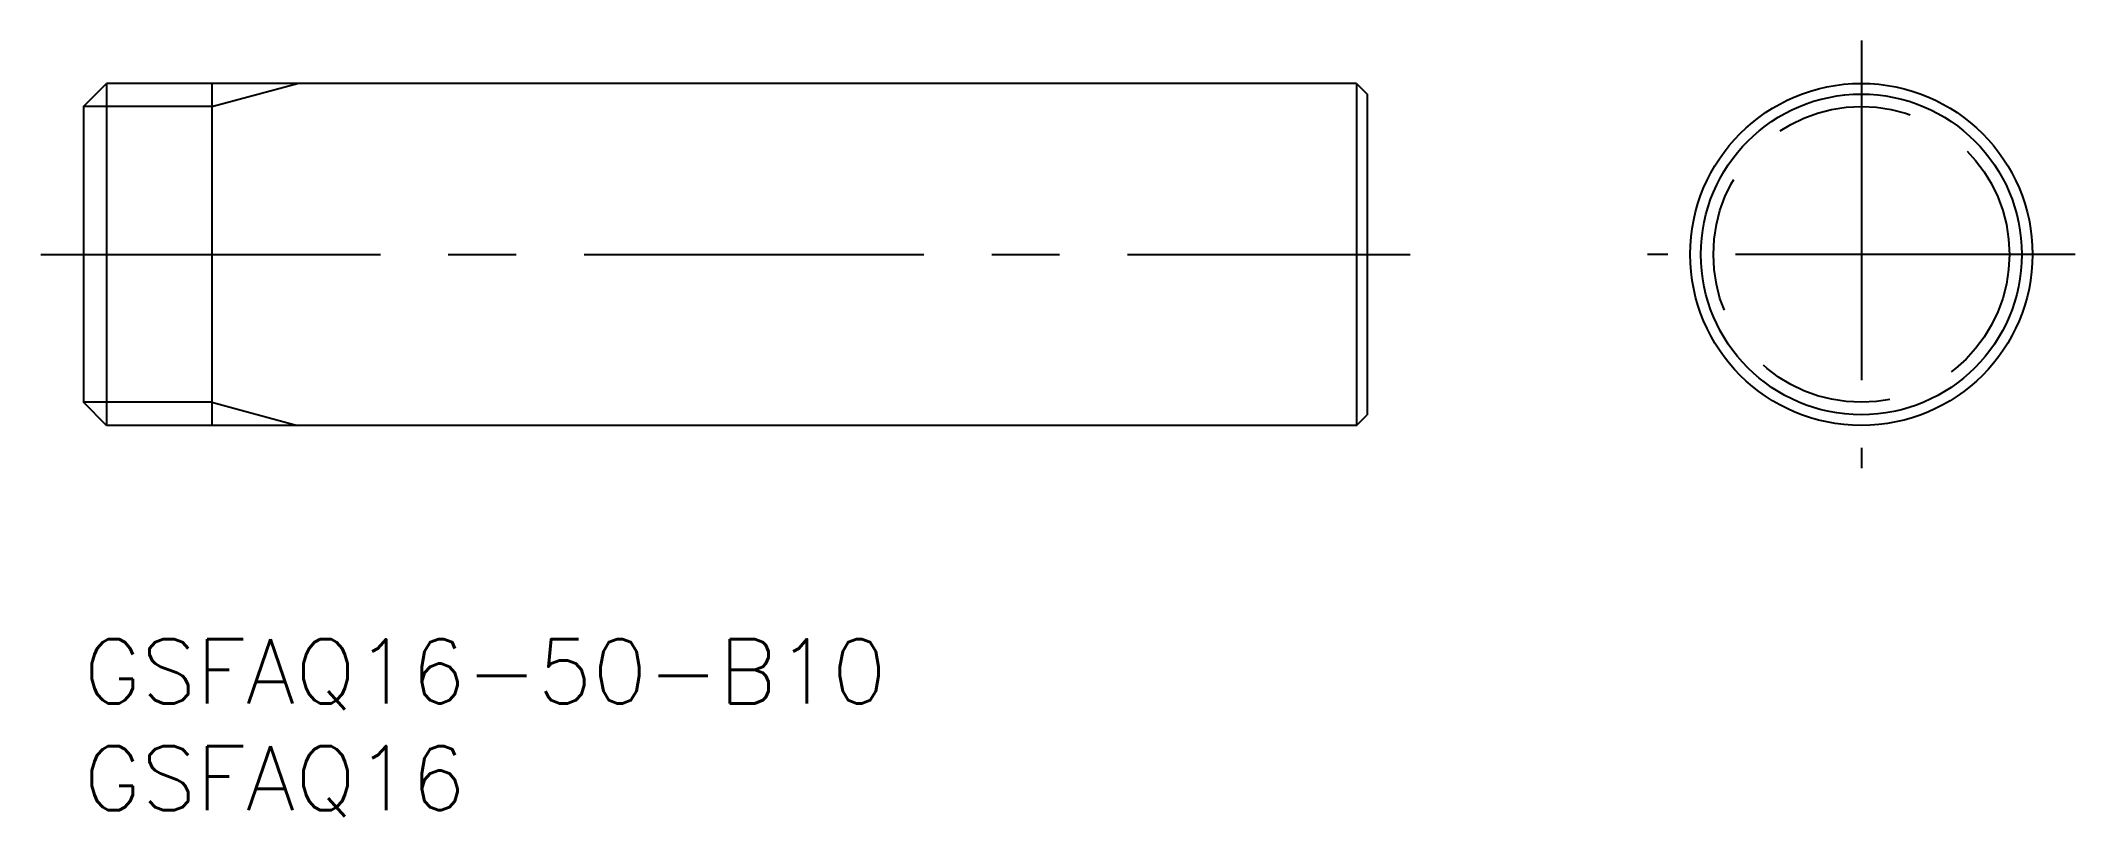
# Model space of a CAD drawing. Extents: x -2 to 93.1, y -8.3 to 28.
import ezdxf

# ---------------------------------------------------------------- set-up
doc = ezdxf.new("R2010")
doc.units = 0
doc.header["$LTSCALE"] = 0.5
doc.linetypes.add('CENTER', pattern=[50.8, 31.75, -6.35, 6.35, -6.35])
doc.linetypes.add('DASHED', pattern=[19.05, 12.7, -6.35])
for name, color, linetype in [('MSM_CENTER', 1, 'CENTER'), ('MSM_CONTINUOUS', 7, 'CONTINUOUS'), ('MSM_DASHED', 4, 'DASHED'), ('MSM_NARROW', 5, 'CONTINUOUS'), ('MSM_PART_NUMBER', 7, 'CONTINUOUS')]:
    doc.layers.add(name, color=color, linetype=linetype)
doc.styles.get("Standard").update_dxf_attribs({"font": 'txt.shx', "height": 3, "bigfont": 'bigfont.shx'})

# ---------------------------------------------------------------- blocks, each defined once
blk = doc.blocks.new('*U12')
at = {"layer": 'MSM_PART_NUMBER'}
blk.add_text('GSFAQ16-50-B10', height=3, dxfattribs=at).set_placement((0, -3))
blk = doc.blocks.new('*U13')
at = {"layer": 'MSM_PART_NUMBER'}
blk.add_text('GSFAQ16', height=3, dxfattribs=at).set_placement((0, -8))

msp = doc.modelspace()

# ---------------------------------------------------------------- linework, layer by layer
at = {"layer": 'MSM_CENTER'}
for p, q in [((83.095, 28), (83.095, 8)), ((-2, 18), (62, 18)), ((93.095, 18), (73.095, 18))]:
    msp.add_line(p, q, dxfattribs=at)
at = {"layer": 'MSM_CONTINUOUS'}
for p, q in [((0, 24.917), (1.082, 26)), ((59.5, 26), (1.082, 26)), ((1.082, 26), (1.082, 10)), ((6, 26), (6, 10)), ((59.5, 26), (60, 25.5)), ((59.5, 26), (59.5, 10)), ((0, 24.917), (0, 11.082)), ((60, 25.5), (60, 10.5)), ((1.082, 10), (0, 11.082)), ((59.5, 10), (60, 10.5)), ((59.5, 10), (1.082, 10))]:
    msp.add_line(p, q, dxfattribs=at)
for radius in [8, 7.5]:
    msp.add_circle((83.095, 18), radius, dxfattribs=at)
at = {"layer": 'MSM_DASHED'}
msp.add_circle((83.095, 18), 6.918, dxfattribs=at)
at = {"layer": 'MSM_NARROW'}
for p, q in [((6, 24.917), (10, 26)), ((6, 24.917), (0, 24.917)), ((6, 11.082), (0, 11.082)), ((6, 11.082), (10, 10))]:
    msp.add_line(p, q, dxfattribs=at)

# ---------------------------------------------------------------- block references
at = {"layer": 'MSM_CONTINUOUS'}
for name in ['*U12', '*U13']:
    msp.add_blockref(name, (0, 0), dxfattribs=at)

doc.saveas('drawing.dxf')
